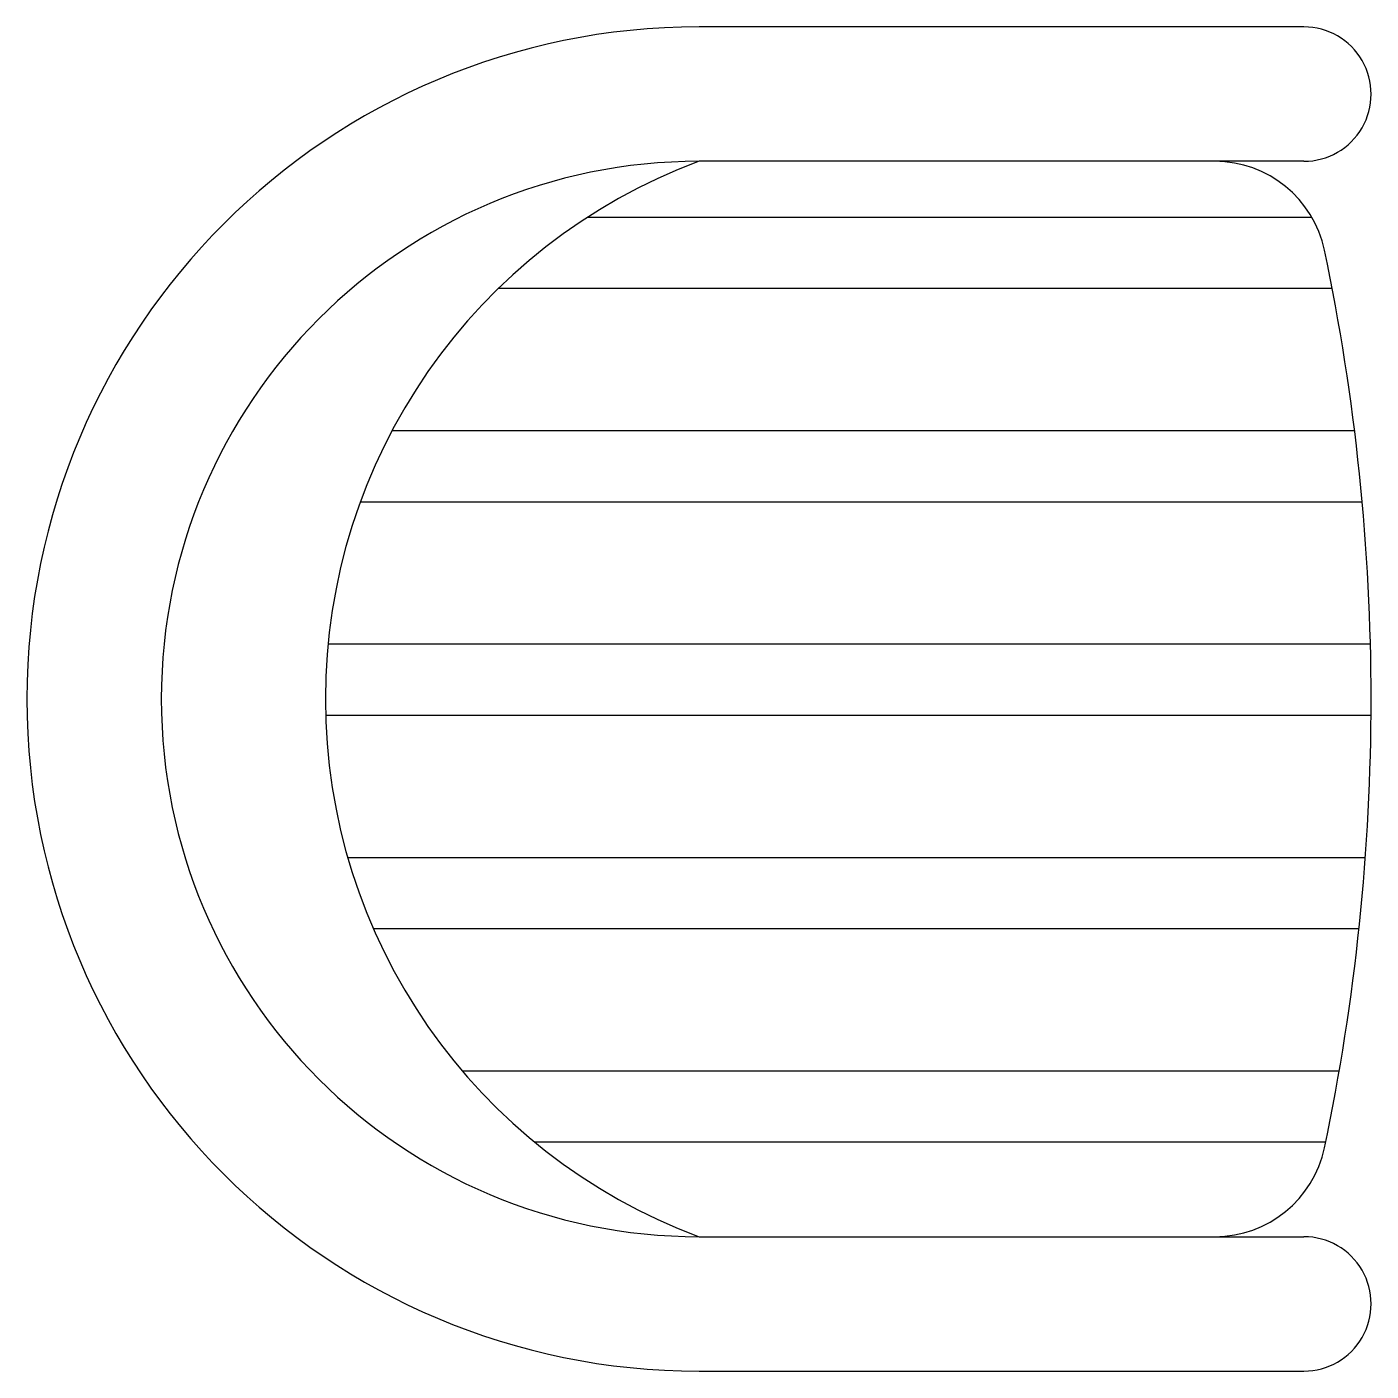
# Model space of a CAD drawing. Header units: millimetres. Extents: x -881.941 to -881.341, y 2728.969 to 2729.569.
import ezdxf

# ---------------------------------------------------------------- set-up
doc = ezdxf.new("R2010")
doc.units = ezdxf.units.MM
doc.header["$LTSCALE"] = 10
doc.layers.add('Móveis_cadeiras', color=2, linetype='Continuous')

msp = doc.modelspace()

# ---------------------------------------------------------------- hatches: boundary and pattern name
at = {"layer": 'Móveis_cadeiras'}
h = msp.add_hatch(dxfattribs=at)
h.set_pattern_fill('ANSI32', color=1, scale=0.01, angle=315, style=0)
h.paths.add_polyline_path([(-881.36226, 2729.46928, 0.354839), (-881.4112, 2729.50901), (-881.64147, 2729.50901, 0.69487), (-881.64147, 2729.02901), (-881.4112, 2729.02901, 0.344151), (-881.36269, 2729.06688, 0.009525), (-881.36226, 2729.06874, 0.103809)])

# ---------------------------------------------------------------- linework, layer by layer
for p, q in [((-881.37147, 2729.56901), (-881.64147, 2729.56901)), ((-881.37149, 2729.50901), (-881.64147, 2729.50901)), ((-881.64147, 2729.02901), (-881.37149, 2729.02901)), ((-881.64147, 2728.96901), (-881.37147, 2728.96901))]:
    msp.add_line(p, q, dxfattribs=at)
msp.add_lwpolyline([(-881.4112, 2729.02901, 0.354839), (-881.36226, 2729.06874, 0.103809), (-881.36226, 2729.46928, 0.354839), (-881.4112, 2729.50901)], format="xyb", dxfattribs=at)
for centre, radius, start, end in [((-881.64147, 2729.26901), 0.3, 90, 270), ((-881.37147, 2729.53901), 0.03, 269.96511, 90), ((-881.64147, 2729.26901), 0.24, 90, 270), ((-881.55216, 2729.26901), 0.25608, 110.41147, 249.58853), ((-881.37147, 2728.99901), 0.03, 270, 90.03489)]:
    msp.add_arc(centre, radius, start, end, dxfattribs=at)

doc.saveas('drawing.dxf')
